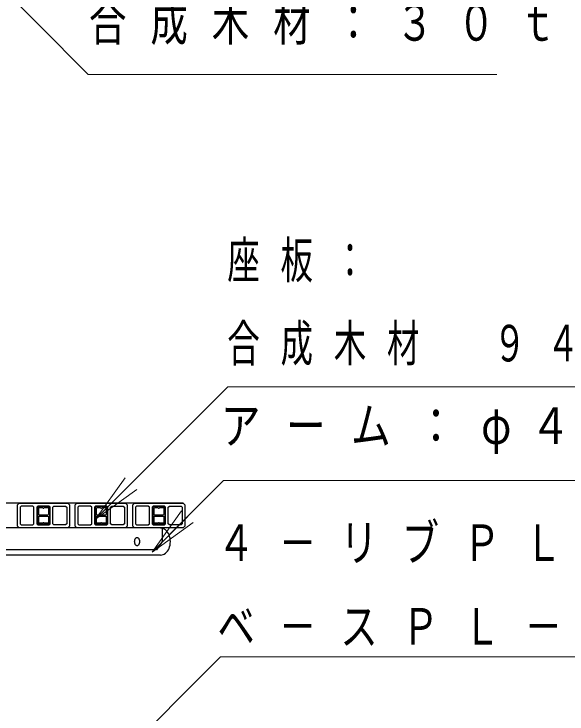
# Model space of a CAD drawing. Units: millimetres on the paper. Extents: x -365 to 0, y 0 to 257.
# Drawn here: x -91.45 to -58.24, y 133.79 to 175.82 of the extents above; entities that cross this region are included whole.
import ezdxf

# ---------------------------------------------------------------- set-up
doc = ezdxf.new("R2010")
doc.units = ezdxf.units.MM
doc.layers.add('1_30', color=190, linetype='Continuous', lineweight=25)
doc.styles.add('ＭＳ ゴシック', font='')
doc.styles.get('ＭＳ ゴシック').set_extended_font_data('MS Gothic')

msp = doc.modelspace()

# ---------------------------------------------------------------- linework, layer by layer
at = {"layer": '1_30', "color": 7, "lineweight": 13}
for p, q in [((-86.549, 145.493), (-84.781, 147.968)), ((-86.549, 145.493), (-84.427, 147.615)), ((-84.074, 147.261), (-86.549, 145.493)), ((-83.159, 143.514), (-81.394, 145.991)), ((-83.159, 143.514), (-81.04, 145.638)), ((-80.686, 145.284), (-83.159, 143.514))]:
    msp.add_line(p, q, dxfattribs=at)
at = {"layer": '1_30', "color": 7}
for p, q in [((-81.286, 146.44), (-96.319, 146.44)), ((-91.252, 146.34), (-91.152, 146.44)), ((-91.252, 145.074), (-91.252, 146.34)), ((-91.152, 146.44), (-88.219, 146.44)), ((-88.219, 146.44), (-88.119, 146.34)), ((-88.119, 146.34), (-88.119, 145.074)), ((-87.786, 146.34), (-87.686, 146.44)), ((-87.786, 145.074), (-87.786, 146.34)), ((-87.686, 146.44), (-84.752, 146.44)), ((-84.752, 146.44), (-84.652, 146.34)), ((-84.652, 146.34), (-84.652, 145.074)), ((-84.319, 146.34), (-84.219, 146.44)), ((-84.319, 145.074), (-84.319, 146.34)), ((-84.219, 146.44), (-81.286, 146.44)), ((-81.286, 146.44), (-81.186, 146.34)), ((-81.186, 146.34), (-81.186, 145.074)), ((-91.019, 146.274), (-91.086, 146.207)), ((-91.086, 146.207), (-91.086, 145.207)), ((-90.319, 146.274), (-91.019, 146.274)), ((-90.252, 146.207), (-90.319, 146.274)), ((-90.252, 145.207), (-90.252, 146.207)), ((-90.019, 146.274), (-90.086, 146.207)), ((-90.086, 146.207), (-90.086, 145.207)), ((-90.052, 146.174), (-89.986, 146.24)), ((-90.052, 146.174), (-90.052, 145.24)), ((-89.352, 146.274), (-90.019, 146.274)), ((-89.386, 146.24), (-89.986, 146.24)), ((-89.986, 146.14), (-89.952, 146.174)), ((-89.986, 146.14), (-89.986, 145.774)), ((-89.719, 146.174), (-89.952, 146.174)), ((-89.419, 146.174), (-89.652, 146.174)), ((-89.386, 146.14), (-89.419, 146.174)), ((-89.319, 146.174), (-89.386, 146.24)), ((-89.386, 146.14), (-89.386, 145.774)), ((-89.286, 146.207), (-89.352, 146.274)), ((-89.319, 146.174), (-89.319, 145.24)), ((-89.286, 145.207), (-89.286, 146.207)), ((-89.119, 146.207), (-89.052, 146.274)), ((-89.119, 145.207), (-89.119, 146.207)), ((-89.052, 146.274), (-88.352, 146.274)), ((-88.352, 146.274), (-88.286, 146.207)), ((-88.286, 146.207), (-88.286, 145.207)), ((-87.552, 146.274), (-87.619, 146.207)), ((-87.619, 146.207), (-87.619, 145.207)), ((-86.852, 146.274), (-87.552, 146.274)), ((-86.786, 146.207), (-86.852, 146.274)), ((-86.786, 145.207), (-86.786, 146.207)), ((-86.552, 146.274), (-86.619, 146.207)), ((-86.619, 146.207), (-86.619, 145.207)), ((-86.586, 146.174), (-86.519, 146.24)), ((-86.586, 146.174), (-86.586, 145.24)), ((-85.886, 146.274), (-86.552, 146.274)), ((-85.919, 146.24), (-86.519, 146.24)), ((-86.519, 146.14), (-86.486, 146.174)), ((-86.519, 146.14), (-86.519, 145.774)), ((-86.252, 146.174), (-86.486, 146.174)), ((-85.952, 146.174), (-86.186, 146.174)), ((-85.919, 146.14), (-85.952, 146.174)), ((-85.852, 146.174), (-85.919, 146.24)), ((-85.919, 146.14), (-85.919, 145.774)), ((-85.819, 146.207), (-85.886, 146.274)), ((-85.852, 146.174), (-85.852, 145.24)), ((-85.819, 145.207), (-85.819, 146.207)), ((-85.652, 146.207), (-85.586, 146.274)), ((-85.652, 145.207), (-85.652, 146.207)), ((-85.586, 146.274), (-84.886, 146.274)), ((-84.886, 146.274), (-84.819, 146.207)), ((-84.819, 146.207), (-84.819, 145.207)), ((-84.086, 146.274), (-84.152, 146.207)), ((-84.152, 146.207), (-84.152, 145.207)), ((-83.386, 146.274), (-84.086, 146.274)), ((-83.319, 146.207), (-83.386, 146.274)), ((-83.319, 145.207), (-83.319, 146.207)), ((-83.086, 146.274), (-83.152, 146.207)), ((-83.152, 146.207), (-83.152, 145.207)), ((-83.119, 146.174), (-83.052, 146.24)), ((-83.119, 146.174), (-83.119, 145.24)), ((-82.419, 146.274), (-83.086, 146.274)), ((-82.452, 146.24), (-83.052, 146.24)), ((-83.052, 146.14), (-83.019, 146.174)), ((-83.052, 146.14), (-83.052, 145.774)), ((-82.786, 146.174), (-83.019, 146.174)), ((-82.486, 146.174), (-82.719, 146.174)), ((-82.452, 146.14), (-82.486, 146.174)), ((-82.386, 146.174), (-82.452, 146.24)), ((-82.452, 146.14), (-82.452, 145.774)), ((-82.352, 146.207), (-82.419, 146.274)), ((-82.386, 146.174), (-82.386, 145.24)), ((-82.352, 145.207), (-82.352, 146.207)), ((-82.186, 146.207), (-82.119, 146.274)), ((-82.186, 145.207), (-82.186, 146.207)), ((-82.119, 146.274), (-81.419, 146.274)), ((-81.419, 146.274), (-81.352, 146.207)), ((-81.352, 146.207), (-81.352, 145.207)), ((-89.986, 145.774), (-89.952, 145.74)), ((-89.986, 145.64), (-89.952, 145.674)), ((-89.986, 145.64), (-89.986, 145.274)), ((-89.952, 145.74), (-89.419, 145.74)), ((-89.952, 145.674), (-89.419, 145.674)), ((-89.419, 145.74), (-89.386, 145.774)), ((-89.419, 145.674), (-89.386, 145.64)), ((-89.386, 145.64), (-89.386, 145.274)), ((-86.519, 145.774), (-86.486, 145.74)), ((-86.519, 145.64), (-86.486, 145.674)), ((-86.519, 145.64), (-86.519, 145.274)), ((-86.486, 145.74), (-85.952, 145.74)), ((-86.486, 145.674), (-85.952, 145.674)), ((-85.952, 145.74), (-85.919, 145.774)), ((-85.952, 145.674), (-85.919, 145.64)), ((-85.919, 145.64), (-85.919, 145.274)), ((-83.052, 145.774), (-83.019, 145.74)), ((-83.052, 145.64), (-83.019, 145.674)), ((-83.052, 145.64), (-83.052, 145.274)), ((-83.019, 145.74), (-82.486, 145.74)), ((-83.019, 145.674), (-82.486, 145.674)), ((-82.486, 145.74), (-82.452, 145.774)), ((-82.486, 145.674), (-82.452, 145.64)), ((-82.452, 145.64), (-82.452, 145.274)), ((-91.152, 144.974), (-91.252, 145.074)), ((-91.086, 145.207), (-91.019, 145.14)), ((-91.019, 145.14), (-90.319, 145.14)), ((-90.319, 145.14), (-90.252, 145.207)), ((-90.086, 145.207), (-90.019, 145.14)), ((-90.052, 145.24), (-89.986, 145.174)), ((-90.019, 145.14), (-89.352, 145.14)), ((-89.952, 145.24), (-89.986, 145.274)), ((-89.386, 145.174), (-89.986, 145.174)), ((-89.719, 145.24), (-89.952, 145.24)), ((-89.419, 145.24), (-89.652, 145.24)), ((-89.386, 145.274), (-89.419, 145.24)), ((-89.386, 145.174), (-89.319, 145.24)), ((-89.352, 145.14), (-89.286, 145.207)), ((-89.052, 145.14), (-89.119, 145.207)), ((-88.352, 145.14), (-89.052, 145.14)), ((-88.286, 145.207), (-88.352, 145.14)), ((-88.119, 145.074), (-88.219, 144.974)), ((-87.686, 144.974), (-87.786, 145.074)), ((-87.619, 145.207), (-87.552, 145.14)), ((-87.552, 145.14), (-86.852, 145.14)), ((-86.852, 145.14), (-86.786, 145.207)), ((-86.619, 145.207), (-86.552, 145.14)), ((-86.586, 145.24), (-86.519, 145.174)), ((-86.552, 145.14), (-85.886, 145.14)), ((-86.486, 145.24), (-86.519, 145.274)), ((-85.919, 145.174), (-86.519, 145.174)), ((-86.252, 145.24), (-86.486, 145.24)), ((-85.952, 145.24), (-86.186, 145.24)), ((-85.919, 145.274), (-85.952, 145.24)), ((-85.919, 145.174), (-85.852, 145.24)), ((-85.886, 145.14), (-85.819, 145.207)), ((-85.586, 145.14), (-85.652, 145.207)), ((-84.886, 145.14), (-85.586, 145.14)), ((-84.819, 145.207), (-84.886, 145.14)), ((-84.652, 145.074), (-84.752, 144.974)), ((-84.219, 144.974), (-84.319, 145.074)), ((-84.152, 145.207), (-84.086, 145.14)), ((-84.086, 145.14), (-83.386, 145.14)), ((-83.386, 145.14), (-83.319, 145.207)), ((-83.152, 145.207), (-83.086, 145.14)), ((-83.119, 145.24), (-83.052, 145.174)), ((-83.086, 145.14), (-82.419, 145.14)), ((-83.019, 145.24), (-83.052, 145.274)), ((-82.452, 145.174), (-83.052, 145.174)), ((-82.786, 145.24), (-83.019, 145.24)), ((-82.486, 145.24), (-82.719, 145.24)), ((-82.452, 145.274), (-82.486, 145.24)), ((-82.452, 145.174), (-82.386, 145.24)), ((-82.419, 145.14), (-82.352, 145.207)), ((-82.119, 145.14), (-82.186, 145.207)), ((-81.419, 145.14), (-82.119, 145.14)), ((-81.352, 145.207), (-81.419, 145.14)), ((-81.186, 145.074), (-81.286, 144.974)), ((-81.352, 144.974), (-96.319, 144.974)), ((-88.219, 144.974), (-91.152, 144.974)), ((-84.752, 144.974), (-87.686, 144.974)), ((-81.286, 144.974), (-84.219, 144.974)), ((-82.558, 144.974), (-82.558, 144.14)), ((-82.558, 144.14), (-82.893, 143.64)), ((-82.893, 143.64), (-93.99, 143.64)), ((-82.65, 143.33), (-93.256, 143.33))]:
    msp.add_line(p, q, dxfattribs=at)
at = {"layer": '1_30', "color": 7, "lineweight": 13}
for points in [[(-102.012, 187.307), (-86.992, 172.189), (-62.449, 172.189)], [(-86.549, 145.493), (-78.617, 153.425), (-48.194, 153.425)], [(-83.159, 143.514), (-78.875, 147.807), (-39.496, 147.807)], [(-91.32, 124.904), (-79.059, 137.215), (-33.739, 137.215)]]:
    msp.add_lwpolyline(points, dxfattribs=at)
at = {"layer": '1_30', "color": 7}
msp.add_lwpolyline([(-82.65, 143.33), (-82.573, 143.337), (-82.497, 143.358), (-82.424, 143.392), (-82.355, 143.439), (-82.291, 143.498), (-82.233, 143.568), (-82.182, 143.647), (-82.139, 143.735), (-82.105, 143.83), (-82.08, 143.931), (-82.065, 144.035), (-82.06, 144.14), (-82.065, 144.246), (-82.08, 144.35), (-82.105, 144.45), (-82.139, 144.545), (-82.182, 144.633), (-82.233, 144.713), (-82.291, 144.783), (-82.355, 144.842), (-82.424, 144.889), (-82.497, 144.923), (-82.573, 144.943), (-82.65, 144.95)], dxfattribs=at)
msp.add_lwpolyline([(-84.061, 144.374), (-84.075, 144.373), (-84.09, 144.37), (-84.104, 144.366), (-84.117, 144.36), (-84.131, 144.352), (-84.143, 144.342), (-84.156, 144.331), (-84.167, 144.319), (-84.178, 144.305), (-84.187, 144.29), (-84.196, 144.274), (-84.204, 144.257), (-84.21, 144.239), (-84.216, 144.22), (-84.22, 144.201), (-84.223, 144.181), (-84.225, 144.161), (-84.226, 144.14), (-84.225, 144.12), (-84.223, 144.1), (-84.22, 144.08), (-84.216, 144.06), (-84.21, 144.042), (-84.204, 144.024), (-84.196, 144.006), (-84.187, 143.99), (-84.178, 143.975), (-84.167, 143.962), (-84.156, 143.949), (-84.143, 143.938), (-84.131, 143.929), (-84.117, 143.921), (-84.104, 143.915), (-84.09, 143.91), (-84.075, 143.908), (-84.061, 143.907), (-84.047, 143.908), (-84.032, 143.91), (-84.018, 143.915), (-84.005, 143.921), (-83.991, 143.929), (-83.978, 143.938), (-83.966, 143.949), (-83.955, 143.962), (-83.944, 143.975), (-83.935, 143.99), (-83.926, 144.006), (-83.918, 144.024), (-83.911, 144.042), (-83.906, 144.06), (-83.902, 144.08), (-83.898, 144.1), (-83.897, 144.12), (-83.896, 144.14), (-83.897, 144.161), (-83.898, 144.181), (-83.902, 144.201), (-83.906, 144.22), (-83.911, 144.239), (-83.918, 144.257), (-83.926, 144.274), (-83.935, 144.29), (-83.944, 144.305), (-83.955, 144.319), (-83.966, 144.331), (-83.978, 144.342), (-83.991, 144.352), (-84.005, 144.36), (-84.018, 144.366), (-84.032, 144.37), (-84.047, 144.373)], close=True, dxfattribs=at)
for centre, start, end in [((-89.686, 146.174), 180, 0), ((-86.219, 146.174), 180, 0), ((-82.752, 146.174), 180, 0), ((-89.686, 145.24), 0, 180), ((-86.219, 145.24), 0, 180), ((-82.752, 145.24), 0, 180)]:
    msp.add_arc(centre, 0.0333, start, end, dxfattribs=at)

# ---------------------------------------------------------------- texts
at = {"layer": '1_30', "color": 7, "char_height": 2.199, "attachment_point": 4, "style": 'ＭＳ ゴシック'}
for s, insert in [('\\T1.64;\\W0.75;合成木材：３０ｔ', (-86.951, 175.189)), ('\\T1.64;\\W0.65;座板：', (-78.641, 160.925)), ('\\T1.64;\\W0.65;合成木材\u3000９４×４４', (-78.641, 155.925)), ('\\T1.63;\\W0.8;アーム：φ４８．６×３．５', (-79.04, 150.807)), ('\\T1.64;\\W0.75;４－リブＰＬ－６', (-79.234, 144.015)), ('\\T1.64;\\W0.75;ベ－スＰＬ－６Ｘ９００Ｘ９００', (-79.234, 139.015))]:
    msp.add_mtext(s, dxfattribs=dict(at, insert=insert))

doc.saveas('drawing.dxf')
